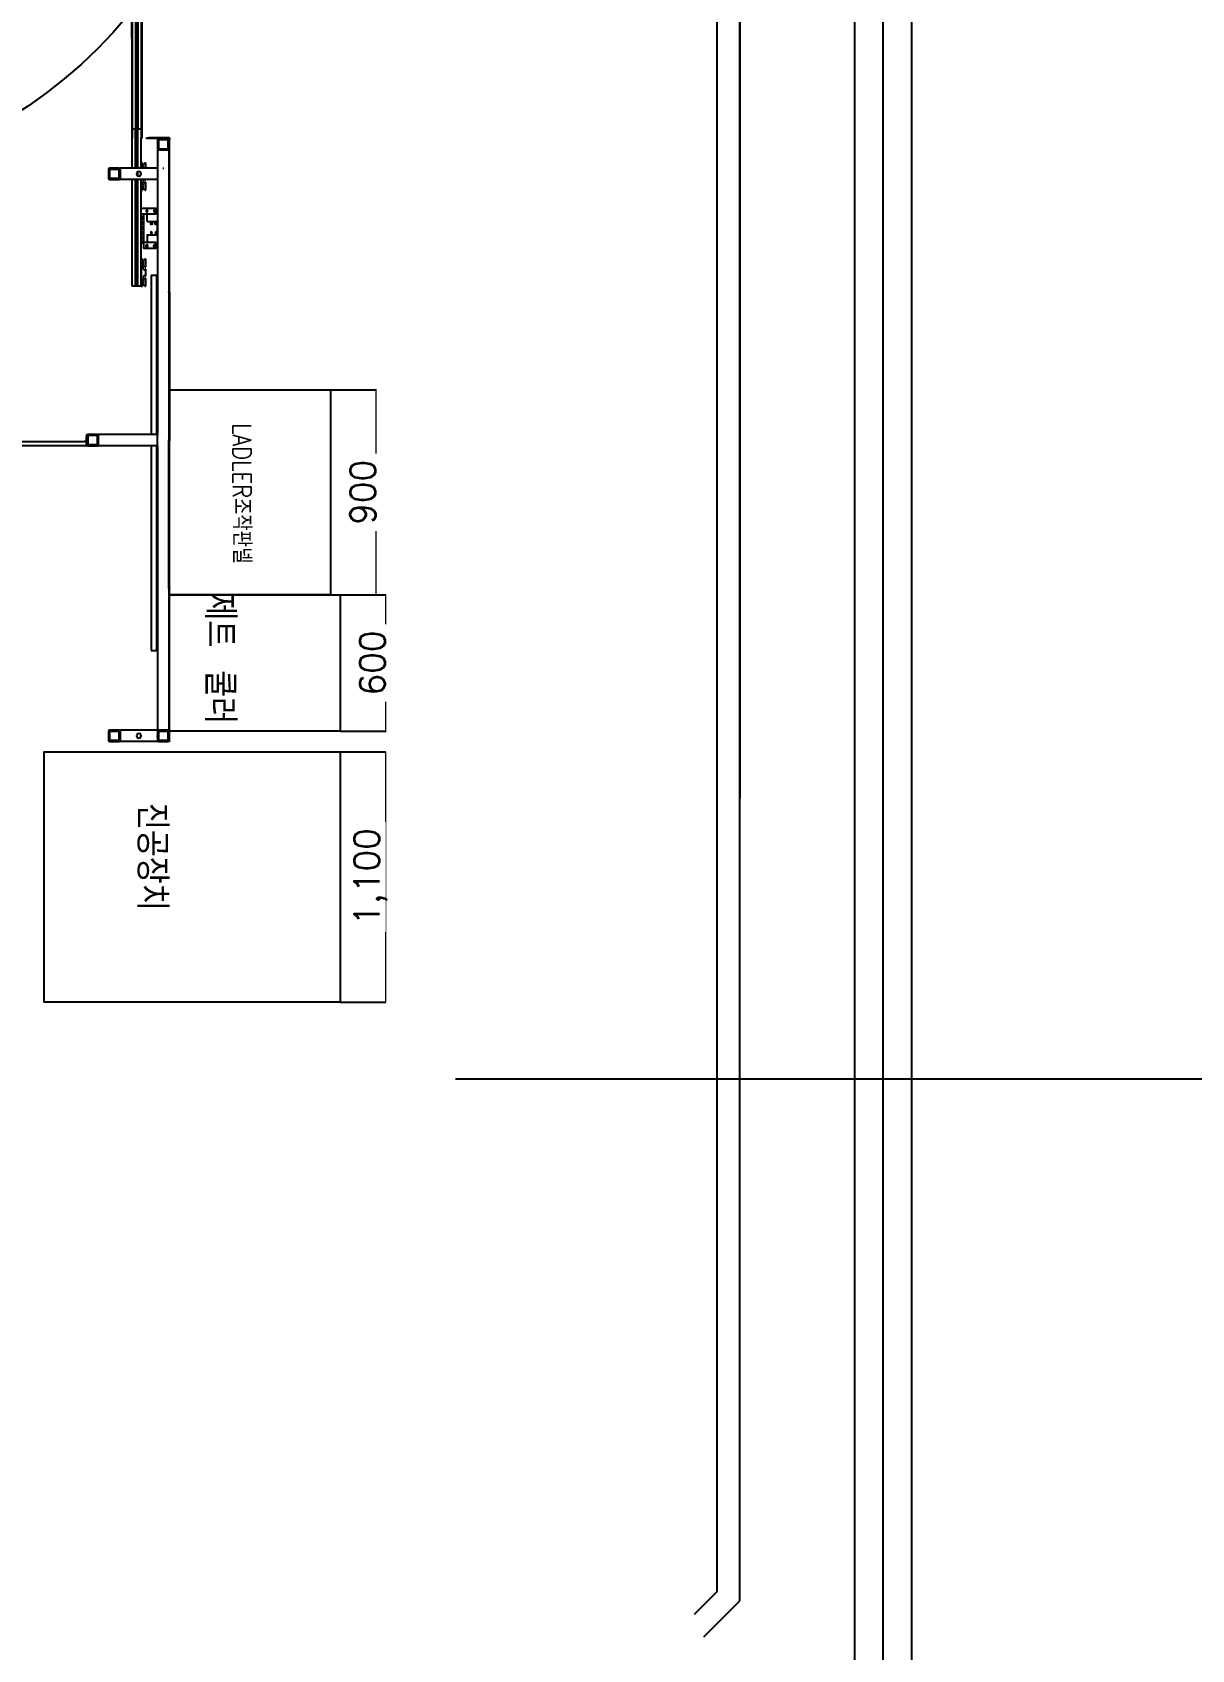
# Model space of a CAD drawing. Header units: millimetres. Extents: x 10462777 to 22643323, y 453826 to 1389191.
# Drawn here: x 11310272 to 11315366, y 575790 to 582898 of the extents above; entities that cross this region are included whole.
import ezdxf

# ---------------------------------------------------------------- set-up
doc = ezdxf.new("R2010")
doc.units = ezdxf.units.MM
doc.header["$LTSCALE"] = 200
doc.header["$MEASUREMENT"] = 0
doc.header["$PDMODE"] = 35
doc.header["$PDSIZE"] = -5
doc.layers.get('0').update_dxf_attribs({"linetype": 'CONTINUOUS'})
doc.layers.get('DEFPOINTS').update_dxf_attribs({"linetype": 'CONTINUOUS'})
for name, color, linetype in [('5', 4, 'CONTINUOUS'), ('CEN', 1, 'CONTINUOUS'), ('TEXT', 7, 'CONTINUOUS')]:
    doc.layers.add(name, color=color, linetype=linetype)
doc.layers.add('AM_5', color=3, linetype='CONTINUOUS', lineweight=15)
doc.layers.add('LAYOUT', color=8, linetype='CONTINUOUS', lineweight=25)
doc.styles.add('ABB', font='txt.shx ', dxfattribs={"width": 0.8, "bigfont": ' whgtxt.shx'})
doc.styles.add('굴림', font='txt.shx ', dxfattribs={"bigfont": ' whgtxt.shx'})
doc.dimstyles.new('200$0', dxfattribs={"dimscale": 200, "dimtxt": 7, "dimasz": 1, "dimexe": 2, "dimexo": 2, "dimgap": 1, "dimtad": 1, "dimdec": 0, "dimdsep": 46, "dimlunit": 6, "dimtxsty": '굴림', "dimblk": 'DIMDOT', "dimcen": 1, "dimclrd": 4, "dimclre": 4, "dimclrt": 4, "dimadec": 0, "dimazin": 0, "dimtfac": 1, "dimtdec": 0, "dimtmove": 2, "dimatfit": 3, "dimldrblk": 'DIMDOT', "dimfxl": 1, "dimtolj": 1, "dimtzin": 0, "dimlwd": -1, "dimarcsym": 0})

# ---------------------------------------------------------------- blocks, each defined once
blk = doc.blocks.new('r710ic')
at = {"layer": 'LAYOUT', "color": 3}
blk.add_circle((272041.4, 104232.6), 2050.1, dxfattribs=at)
blk = doc.blocks.new('DIMDOT')
at = {"color": 4}
blk.add_line((-2, 0), (2, 0), dxfattribs=at)
at = {"color": 7}
for radius in [0.5, 0.25]:
    blk.add_circle((0, 0), radius, dxfattribs=at)
blk = doc.blocks.new('*D276')
at = {"layer": 'AM_5', "color": 4, "linetype": 'ByBlock', "lineweight": -2, "transparency": 16777216}
for p, q in [((11311625.9, 579736), (11311825, 579736)), ((11311625.9, 578636), (11311825, 578636))]:
    blk.add_line(p, q, dxfattribs=at)
at = {"layer": 'AM_5', "color": 4, "linetype": 'ByBlock', "transparency": 16777216}
blk.add_line((11311823, 579735), (11311823, 578637), dxfattribs=at)
at = {"layer": 'DEFPOINTS', "color": 0, "transparency": 16777216}
for p in [(11311623.9, 579736), (11311623.9, 578636), (11311823, 578636)]:
    blk.add_point(p, dxfattribs=at)
at = {"layer": 'AM_5', "color": 4, "transparency": 16777216}
for p, rotation in [((11311823, 579736), 90), ((11311823, 578636), 270)]:
    blk.add_blockref('DIMDOT', p, dxfattribs=dict(at, rotation=rotation))
at = {"layer": 'AM_5', "color": 4, "transparency": 16777216, "insert": (11311758.1, 579186), "char_height": 111, "attachment_point": 5, "rotation": 90, "style": '굴림', "bg_fill": 3, "box_fill_scale": 1.25, "bg_fill_color": 256, "bg_fill_true_color": 13158600, "bg_fill_transparency": 0}
blk.add_mtext('\\A1;1,100', dxfattribs=at)
blk = doc.blocks.new('*D282')
at = {"layer": 'AM_5', "color": 4, "linetype": 'ByBlock', "lineweight": -2, "transparency": 16777216}
for p, q in [((11311583.8, 581326.6), (11311783.8, 581326.6)), ((11311583.8, 580426.6), (11311783.8, 580426.6))]:
    blk.add_line(p, q, dxfattribs=at)
at = {"layer": 'AM_5', "color": 4, "linetype": 'ByBlock', "transparency": 16777216}
blk.add_line((11311781.8, 581325.6), (11311781.8, 580427.6), dxfattribs=at)
at = {"layer": 'DEFPOINTS', "color": 0, "transparency": 16777216}
for p in [(11311581.8, 581326.6), (11311581.8, 580426.6), (11311781.8, 580426.6)]:
    blk.add_point(p, dxfattribs=at)
at = {"layer": 'AM_5', "color": 4, "transparency": 16777216}
for p, rotation in [((11311781.8, 581326.6), 90), ((11311781.8, 580426.6), 270)]:
    blk.add_blockref('DIMDOT', p, dxfattribs=dict(at, rotation=rotation))
at = {"layer": 'AM_5', "color": 4, "transparency": 16777216, "insert": (11311723.9, 580876.6), "char_height": 111, "attachment_point": 5, "rotation": 90, "style": '굴림', "bg_fill": 3, "box_fill_scale": 1.25, "bg_fill_color": 256, "bg_fill_true_color": 13158600, "bg_fill_transparency": 0}
blk.add_mtext('\\A1;900', dxfattribs=at)
blk = doc.blocks.new('*D283')
at = {"layer": 'AM_5', "color": 4, "linetype": 'ByBlock', "lineweight": -2, "transparency": 16777216}
for p, q in [((11311625.9, 580426.6), (11311825.8, 580426.6)), ((11311625.9, 579826.6), (11311825.8, 579826.6))]:
    blk.add_line(p, q, dxfattribs=at)
at = {"layer": 'AM_5', "color": 4, "linetype": 'ByBlock', "transparency": 16777216}
blk.add_line((11311823.8, 580425.6), (11311823.8, 579827.6), dxfattribs=at)
at = {"layer": 'DEFPOINTS', "color": 0, "transparency": 16777216}
for p in [(11311623.9, 580426.6), (11311623.9, 579826.6), (11311823.8, 579826.6)]:
    blk.add_point(p, dxfattribs=at)
at = {"layer": 'AM_5', "color": 4, "transparency": 16777216}
for p, rotation in [((11311823.8, 580426.6), 90), ((11311823.8, 579826.6), 270)]:
    blk.add_blockref('DIMDOT', p, dxfattribs=dict(at, rotation=rotation))
at = {"layer": 'AM_5', "color": 4, "transparency": 16777216, "insert": (11311765.9, 580126.6), "char_height": 111, "attachment_point": 5, "rotation": 90, "style": '굴림', "bg_fill": 3, "box_fill_scale": 1.25, "bg_fill_color": 256, "bg_fill_true_color": 13158600, "bg_fill_transparency": 0}
blk.add_mtext('\\A1;600', dxfattribs=at)
blk = doc.blocks.new('*D319')
at = {"layer": 'AM_5', "color": 4, "linetype": 'ByBlock', "lineweight": -2, "transparency": 16777216}
for p, q in [((11313381.3, 578559.4), (11313381.3, 583991.8)), ((11316131.3, 578559.4), (11316131.3, 583991.8))]:
    blk.add_line(p, q, dxfattribs=at)
at = {"layer": 'AM_5', "color": 4, "linetype": 'ByBlock', "transparency": 16777216}
blk.add_line((11315531.3, 583591.8), (11313981.3, 583591.8), dxfattribs=at)
at = {"layer": 'AM_5', "color": 4, "transparency": 16777216}
for points in [[(11313981.3, 583691.8), (11313981.3, 583491.8), (11313381.3, 583591.8)], [(11315531.3, 583691.8), (11315531.3, 583491.8), (11316131.3, 583591.8)]]:
    blk.add_solid(points, dxfattribs=at)
at = {"layer": 'DEFPOINTS', "color": 0, "transparency": 16777216}
for p in [(11313381.3, 583591.8), (11313381.3, 578159.4), (11316131.3, 578159.4)]:
    blk.add_point(p, dxfattribs=at)
at = {"layer": 'AM_5', "color": 4, "transparency": 16777216, "insert": (11314756.3, 584641.8), "char_height": 600, "attachment_point": 5, "style": '굴림', "bg_fill": 3, "box_fill_scale": 1.25, "bg_fill_color": 256, "bg_fill_true_color": 13158600, "bg_fill_transparency": 0}
blk.add_mtext('\\A1;2,750', dxfattribs=at)

msp = doc.modelspace()

# ---------------------------------------------------------------- linework, layer by layer
at = {"ltscale": 10}
for p, q in [((11313886.32522, 572298.38492), (11313886.32522, 597798.38492)), ((11314011.32522, 572298.38492), (11314011.32522, 597798.38492)), ((11314136.32522, 572298.38492), (11314136.32522, 597798.38492)), ((11313381.32522, 576004.46356), (11313383.64755, 589578.99609)), ((11313281.32522, 576045.88492), (11313281.32522, 589488.57412)), ((11313181.32522, 575945.88492), (11313281.32522, 576045.88492)), ((11313222.74658, 575845.88492), (11313381.32522, 576004.46356))]:
    msp.add_line(p, q, dxfattribs=at)
at = {"ltscale": 10, "elevation": 0}
for points in [[(11311581.83738, 580426.59581), (11310873.89737, 580426.59581), (11310873.89737, 581326.59581), (11311581.83738, 581326.59581)], [(11311623.89737, 580426.59581), (11311623.89737, 579826.59581), (11310873.89737, 579826.59581), (11310873.89737, 580426.59581)], [(11311623.89737, 578635.96403), (11310323.89737, 578635.96403), (11310323.89737, 579735.96403), (11311623.89737, 579735.96403)]]:
    msp.add_lwpolyline(points, close=True, dxfattribs=at)
at = {"layer": '5', "color": 252, "linetype": 'Continuous'}
for p, q in [((11310707.89101, 584031.32369, 0), (11310707.89101, 582883.30738, 0)), ((11310708.89503, 584031.32369, 0), (11310708.89503, 582883.30738, 0)), ((11310750.39562, 584029.12366, 0), (11310750.39562, 582435.10102, 0)), ((11310752.39564, 584029.12366, 0), (11310752.39564, 582435.10102, 0)), ((11310710.39505, 583992.12313, 0), (11310710.39505, 582883.31488, 0)), ((11310725.29526, 583992.12313, 0), (11310725.29526, 582472.10154, 0)), ((11310726.29527, 583992.12313, 0), (11310726.29527, 582472.10154, 0)), ((11310734.49539, 583992.12313, 0), (11310734.49539, 582472.10154, 0)), ((11310735.4954, 583992.12313, 0), (11310735.4954, 582472.10154, 0)), ((11310707.89101, 582883.30738, 0), (11310707.89101, 582872.95912, 0)), ((11310708.89503, 582883.30738, 0), (11310707.89101, 582883.30738, 0)), ((11310708.39102, 582883.30759, 0), (11310708.39102, 582874.30726, 0)), ((11310708.39102, 582883.30738, 0), (11310708.39102, 582872.95912, 0)), ((11310708.89103, 582874.30726, 0), (11310708.39102, 582874.30726, 0)), ((11310708.89103, 582883.30759, 0), (11310708.89103, 582874.30726, 0)), ((11310708.89103, 582872.95912, 0), (11310708.89103, 582883.30718, 0)), ((11310709.39103, 582892.30751, 0), (11310708.89503, 582892.30751, 0)), ((11310709.39103, 582883.30738, 0), (11310709.39103, 582893.65565, 0)), ((11310709.39103, 582883.30718, 0), (11310709.39103, 582892.30751, 0)), ((11310709.39103, 582883.30738, 0), (11310709.39103, 582434.30101, 0)), ((11310709.39103, 582883.30738, 0), (11310710.39505, 582883.30738, 0)), ((11310709.89104, 582883.30738, 0), (11310709.89104, 582893.65565, 0)), ((11310710.39505, 582883.30738, 0), (11310710.39505, 582434.30101, 0)), ((11310710.39505, 582472.10154, 0), (11310714.89511, 582472.10154, 0)), ((11310725.29526, 582472.10154, 0), (11310714.89511, 582472.10154, 0)), ((11310725.29526, 582301.41459, 0), (11310725.29526, 582472.10498, 0)), ((11310726.29527, 582472.10154, 0), (11310725.29526, 582472.10154, 0)), ((11310726.29527, 582301.41459, 0), (11310726.29527, 582472.10498, 0)), ((11310734.49537, 582472.10154, 0), (11310726.29529, 582472.10154, 0)), ((11310734.49539, 582301.41459, 0), (11310734.49539, 582472.10498, 0)), ((11310735.4954, 582472.10154, 0), (11310734.49539, 582472.10154, 0)), ((11310735.4954, 582301.41459, 0), (11310735.4954, 582472.10498, 0)), ((11310745.89555, 582472.10154, 0), (11310735.4954, 582472.10154, 0)), ((11310750.39562, 582472.10154, 0), (11310745.89555, 582472.10154, 0)), ((11310709.39103, 582434.30101, 0), (11310709.39103, 582433.56332, 0)), ((11310710.39505, 582434.30101, 0), (11310709.39103, 582434.30101, 0)), ((11310709.89104, 582434.30101, 0), (11310709.89104, 582433.56332, 0)), ((11310709.89504, 582433.56332, 0), (11310709.89504, 582434.30116, 0)), ((11310710.39505, 582433.56332, 0), (11310710.39505, 582434.30116, 0)), ((11310710.39505, 582301.41459, 0), (11310710.39505, 582433.56756, 0)), ((11310750.39562, 582432.10098, 0), (11310750.39562, 582435.10102, 0)), ((11310750.39562, 582301.41459, 0), (11310750.39562, 582432.11723, 0)), ((11310752.39564, 582432.10098, 0), (11310750.39562, 582432.10098, 0)), ((11310752.39564, 582432.10098, 0), (11310752.39564, 582435.10102, 0)), ((11310773.89595, 582431.40974, 0), (11310773.89595, 582434.40978, 0)), ((11310773.89595, 582434.40978, 0), (11310783.89609, 582434.40978, 0)), ((11310783.89609, 582431.40974, 0), (11310773.89595, 582431.40974, 0)), ((11310863.89723, 582434.40978, 0), (11310783.89609, 582434.40978, 0)), ((11310863.89723, 582431.40974, 0), (11310783.89609, 582431.40974, 0)), ((11310821.89663, 582426.40967, 0), (11310821.89663, 582386.4091, 0)), ((11310821.89663, 582381.40903, 0), (11310821.89663, 582301.40164, 0)), ((11310821.89663, 582381.40903, 0), (11310826.8967, 582381.40903, 0)), ((11310825.89669, 582426.40967, 0), (11310825.89669, 582386.4091, 0)), ((11310825.89669, 582387.40911, 0), (11310825.89669, 582425.40965, 0)), ((11310866.89727, 582431.40974, 0), (11310826.8967, 582431.40974, 0)), ((11310866.89727, 582427.40968, 0), (11310826.8967, 582427.40968, 0)), ((11310826.8967, 582385.40908, 0), (11310866.89727, 582385.40908, 0)), ((11310826.8967, 582381.40903, 0), (11310866.89727, 582381.40903, 0)), ((11310866.89727, 582381.40903, 0), (11310826.8967, 582381.40903, 0)), ((11310827.89672, 582427.40968, 0), (11310865.89726, 582427.40968, 0)), ((11310865.89726, 582385.40908, 0), (11310827.89672, 582385.40908, 0)), ((11310873.89737, 582434.40978, 0), (11310863.89723, 582434.40978, 0)), ((11310873.89737, 582431.40974, 0), (11310863.89723, 582431.40974, 0)), ((11310871.89734, 582381.40903, 0), (11310866.89727, 582381.40903, 0)), ((11310867.89728, 582386.4091, 0), (11310867.89728, 582426.40967, 0)), ((11310867.89728, 582425.40965, 0), (11310867.89728, 582387.40911, 0)), ((11310871.89734, 582429.40971, 0), (11310873.89737, 582429.40971, 0)), ((11310871.89734, 582427.40968, 0), (11310871.89734, 582429.40971, 0)), ((11310871.89734, 582427.40968, 0), (11310871.89734, 581757.40016, 0)), ((11310871.89734, 582386.4091, 0), (11310871.89734, 582426.40967, 0)), ((11310873.89737, 582434.40978, 0), (11310873.89737, 582431.40974, 0)), ((11310873.89737, 582429.40971, 0), (11310873.89737, 582427.40968, 0)), ((11310873.89737, 581757.40016, 0), (11310873.89737, 582427.40968, 0)), ((11310651.89422, 582301.40789, 0), (11310611.89365, 582301.40789, 0)), ((11310821.89663, 582301.40789, 0), (11310656.89429, 582301.40789, 0)), ((11310656.89429, 582301.40789, 0), (11310656.89429, 582296.40782, 0)), ((11310750.39562, 582324.09944, 0), (11310750.39562, 582309.09923, 0)), ((11310750.39562, 582324.09944, 0), (11310755.39569, 582324.09944, 0)), ((11310754.39567, 582309.09923, 0), (11310750.39562, 582309.09923, 0)), ((11310753.60385, 582318.88095, 0), (11310752.70812, 582320.89633, 0)), ((11310753.16504, 582321.59941, 0), (11310755.39569, 582321.59941, 0)), ((11310754.39567, 582314.0993, 0), (11310754.39567, 582309.09923, 0)), ((11310759.55851, 582309.97019, 0), (11310755.25615, 582314.44581, 0)), ((11310755.39569, 582321.59941, 0), (11310755.39569, 582324.09944, 0)), ((11310764.4462, 582317.09934, 0), (11310756.34532, 582317.09934, 0)), ((11310760.39576, 582301.40794, 0), (11310760.39576, 582307.89111, 0)), ((11310765.39583, 582324.09944, 0), (11310765.39583, 582321.59941, 0)), ((11310765.39583, 582324.09944, 0), (11310770.3959, 582324.09944, 0)), ((11310765.39583, 582321.59941, 0), (11310767.62648, 582321.59941, 0)), ((11310768.08339, 582320.89633, 0), (11310767.18767, 582318.88095, 0)), ((11310770.3959, 582301.40818, 0), (11310770.3959, 582324.09944, 0)), ((11310821.89663, 582301.40789, 0), (11310821.89663, 582296.40782, 0)), ((11310606.89358, 582296.40782, 0), (11310606.89358, 582256.40725, 0)), ((11310610.89363, 582296.40782, 0), (11310610.89363, 582256.40725, 0)), ((11310610.89363, 582257.40727, 0), (11310610.89363, 582295.40781, 0)), ((11310651.89422, 582297.40783, 0), (11310611.89365, 582297.40783, 0)), ((11310611.89365, 582255.40724, 0), (11310651.89422, 582255.40724, 0)), ((11310611.89365, 582251.40718, 0), (11310651.89422, 582251.40718, 0)), ((11310612.89366, 582297.40783, 0), (11310650.8942, 582297.40783, 0)), ((11310650.8942, 582255.40724, 0), (11310612.89366, 582255.40724, 0)), ((11310652.89423, 582256.40725, 0), (11310652.89423, 582296.40782, 0)), ((11310652.89423, 582295.40781, 0), (11310652.89423, 582257.40727, 0)), ((11310656.89429, 582296.40782, 0), (11310656.89429, 582256.40725, 0)), ((11310656.89429, 582256.40725, 0), (11310656.89429, 582296.40782, 0)), ((11310656.89429, 582256.40725, 0), (11310656.89429, 582251.40718, 0)), ((11310821.89663, 582251.40718, 0), (11310656.89429, 582251.40718, 0)), ((11310710.39505, 581782.09174, 0), (11310710.39505, 582251.41263, 0)), ((11310725.29526, 581782.09174, 0), (11310725.29526, 582251.41263, 0)), ((11310726.29527, 581782.09174, 0), (11310726.29527, 582251.41263, 0)), ((11310734.49539, 582267.71161, 0), (11310734.49539, 582285.15014, 0)), ((11310734.49539, 581782.09174, 0), (11310734.49539, 582251.41263, 0)), ((11310735.4954, 582267.22817, 0), (11310735.4954, 582285.63358, 0)), ((11310735.4954, 581782.09174, 0), (11310735.4954, 582251.41263, 0)), ((11310750.39562, 581782.09174, 0), (11310750.39562, 582251.41263, 0)), ((11310750.39562, 582251.40763, 0), (11310750.39562, 582229.09809, 0)), ((11310754.39567, 582234.09816, 0), (11310754.39567, 582229.09809, 0)), ((11310759.55851, 582229.96905, 0), (11310755.25615, 582234.44468, 0)), ((11310760.39576, 582247.42197, 0), (11310760.39576, 582240.77464, 0)), ((11310764.14755, 582251.40717, 0), (11310761.82349, 582249.97698, 0)), ((11310761.82349, 582238.21963, 0), (11310766.13379, 582235.56714, 0)), ((11310766.89585, 582249.09838, 0), (11310766.89585, 582251.40714, 0)), ((11310770.3959, 582249.09838, 0), (11310766.89585, 582249.09838, 0)), ((11310766.89585, 582235.99297, 0), (11310766.89585, 582239.09823, 0)), ((11310766.89585, 582239.09823, 0), (11310770.3959, 582239.09823, 0)), ((11310770.3959, 582249.09838, 0), (11310770.3959, 582251.40747, 0)), ((11310770.3959, 582204.09774, 0), (11310770.3959, 582239.09823, 0)), ((11310821.89663, 582296.40782, 0), (11310821.89663, 582256.40725, 0)), ((11310821.89663, 582256.40725, 0), (11310821.89663, 582251.40718, 0)), ((11310821.89663, 582251.39703, 0), (11310821.89663, 581131.3733, 0)), ((11310754.39567, 582229.09809, 0), (11310750.39562, 582229.09809, 0)), ((11310750.39562, 582219.09795, 0), (11310750.39562, 582204.09774, 0)), ((11310750.39562, 582219.09795, 0), (11310754.39567, 582219.09795, 0)), ((11310750.39562, 582204.09774, 0), (11310755.39569, 582204.09774, 0)), ((11310752.70812, 582207.30085, 0), (11310753.60385, 582209.31623, 0)), ((11310755.39569, 582206.59777, 0), (11310753.16504, 582206.59777, 0)), ((11310754.39567, 582219.09795, 0), (11310754.39567, 582214.09788, 0)), ((11310755.25615, 582213.75137, 0), (11310759.55851, 582218.22699, 0)), ((11310755.39569, 582204.09774, 0), (11310755.39569, 582206.59777, 0)), ((11310756.34532, 582211.09784, 0), (11310764.4462, 582211.09784, 0)), ((11310760.39576, 582220.30607, 0), (11310760.39576, 582227.88998, 0)), ((11310765.39583, 582206.59777, 0), (11310765.39583, 582204.09774, 0)), ((11310767.62648, 582206.59777, 0), (11310765.39583, 582206.59777, 0)), ((11310765.39583, 582204.09774, 0), (11310770.3959, 582204.09774, 0)), ((11310767.18767, 582209.31623, 0), (11310768.08339, 582207.30085, 0)), ((11310750.39562, 581902.09345, 0), (11310750.39562, 581887.09323, 0)), ((11310750.39562, 581902.09345, 0), (11310755.39569, 581902.09345, 0)), ((11310754.39567, 581887.09323, 0), (11310750.39562, 581887.09323, 0)), ((11310750.39562, 581877.09309, 0), (11310750.39562, 581807.0921, 0)), ((11310750.39562, 581877.09309, 0), (11310754.39567, 581877.09309, 0)), ((11310753.60385, 581896.87496, 0), (11310752.70812, 581898.89033, 0)), ((11310753.16504, 581899.59341, 0), (11310755.39569, 581899.59341, 0)), ((11310754.39567, 581892.09331, 0), (11310754.39567, 581887.09323, 0)), ((11310754.39567, 581877.09309, 0), (11310754.39567, 581872.09302, 0)), ((11310759.55851, 581887.96419, 0), (11310755.25615, 581892.43982, 0)), ((11310755.25615, 581871.74651, 0), (11310759.55851, 581876.22213, 0)), ((11310755.39569, 581899.59341, 0), (11310755.39569, 581902.09345, 0)), ((11310764.4462, 581895.09335, 0), (11310756.34532, 581895.09335, 0)), ((11310760.39576, 581878.30121, 0), (11310760.39576, 581885.88512, 0)), ((11310765.39583, 581902.09345, 0), (11310765.39583, 581899.59341, 0)), ((11310765.39583, 581902.09345, 0), (11310770.3959, 581902.09345, 0)), ((11310765.39583, 581899.59341, 0), (11310767.62648, 581899.59341, 0)), ((11310768.08339, 581898.89033, 0), (11310767.18767, 581896.87496, 0)), ((11310770.3959, 581867.09295, 0), (11310770.3959, 581902.09345, 0)), ((11310754.39567, 581807.0921, 0), (11310750.39562, 581807.0921, 0)), ((11310754.39567, 581812.09217, 0), (11310754.39567, 581807.0921, 0)), ((11310759.55851, 581807.96306, 0), (11310755.25615, 581812.43868, 0)), ((11310760.39576, 581858.76922, 0), (11310760.39576, 581865.41654, 0)), ((11310760.39576, 581825.41597, 0), (11310760.39576, 581818.76865, 0)), ((11310760.39576, 581798.30007, 0), (11310760.39576, 581805.88398, 0)), ((11310761.82349, 581867.97155, 0), (11310766.13379, 581870.62405, 0)), ((11310766.13379, 581853.56171, 0), (11310761.82349, 581856.21421, 0)), ((11310766.13379, 581830.62348, 0), (11310761.82349, 581827.97098, 0)), ((11310761.82349, 581816.21364, 0), (11310766.13379, 581813.56114, 0)), ((11310766.89585, 581870.19821, 0), (11310766.89585, 581867.09295, 0)), ((11310766.89585, 581867.09295, 0), (11310770.3959, 581867.09295, 0)), ((11310766.89585, 581857.09281, 0), (11310766.89585, 581853.98755, 0)), ((11310770.3959, 581857.09281, 0), (11310766.89585, 581857.09281, 0)), ((11310766.89585, 581827.09238, 0), (11310766.89585, 581830.19764, 0)), ((11310770.3959, 581827.09238, 0), (11310766.89585, 581827.09238, 0)), ((11310766.89585, 581813.98698, 0), (11310766.89585, 581817.09224, 0)), ((11310766.89585, 581817.09224, 0), (11310770.3959, 581817.09224, 0)), ((11310770.3959, 581827.09238, 0), (11310770.3959, 581857.09281, 0)), ((11310770.3959, 581782.09174, 0), (11310770.3959, 581817.09224, 0)), ((11310794.39624, 581831.40122, 0), (11310794.39624, 581131.37877, 0)), ((11310794.39624, 581831.40122, 0), (11310806.89642, 581831.40122, 0)), ((11310806.89642, 581831.40122, 0), (11310819.3966, 581831.40122, 0)), ((11310819.3966, 581131.37877, 0), (11310819.3966, 581831.40122, 0)), ((11310725.29526, 581782.09174, 0), (11310710.39505, 581782.09174, 0)), ((11310726.29527, 581782.09174, 0), (11310725.29526, 581782.09174, 0)), ((11310734.49537, 581782.09174, 0), (11310726.29529, 581782.09174, 0)), ((11310735.4954, 581782.09174, 0), (11310734.49539, 581782.09174, 0)), ((11310750.39562, 581782.09174, 0), (11310735.4954, 581782.09174, 0)), ((11310750.39562, 581797.09196, 0), (11310750.39562, 581782.09174, 0)), ((11310750.39562, 581797.09196, 0), (11310754.39567, 581797.09196, 0)), ((11310750.39562, 581782.09174, 0), (11310755.39569, 581782.09174, 0)), ((11310752.70812, 581785.29486, 0), (11310753.60385, 581787.31023, 0)), ((11310755.39569, 581784.59178, 0), (11310753.16504, 581784.59178, 0)), ((11310754.39567, 581797.09196, 0), (11310754.39567, 581792.09188, 0)), ((11310755.25615, 581791.74537, 0), (11310759.55851, 581796.221, 0)), ((11310755.39569, 581782.09174, 0), (11310755.39569, 581784.59178, 0)), ((11310756.34532, 581789.09184, 0), (11310764.4462, 581789.09184, 0)), ((11310765.39583, 581784.59178, 0), (11310765.39583, 581782.09174, 0)), ((11310767.62648, 581784.59178, 0), (11310765.39583, 581784.59178, 0)), ((11310765.39583, 581782.09174, 0), (11310770.3959, 581782.09174, 0)), ((11310767.18767, 581787.31023, 0), (11310768.08339, 581785.29486, 0)), ((11310871.89734, 581755.40014, 0), (11310871.89734, 581757.40016, 0)), ((11310871.89734, 581755.40014, 0), (11310873.89737, 581755.40014, 0)), ((11310873.89737, 581755.40014, 0), (11310871.89734, 581755.40014, 0)), ((11310871.89734, 581755.40014, 0), (11310871.89734, 581753.40011, 0)), ((11310871.89734, 581753.40011, 0), (11310871.89734, 581107.39093, 0)), ((11310873.89737, 581757.40016, 0), (11310873.89737, 581755.40014, 0)), ((11310873.89737, 581755.40014, 0), (11310873.89737, 581753.40011, 0)), ((11310873.89737, 581753.40011, 0), (11310873.89737, 581107.39093, 0)), ((11310008.88708, 581100.39083, 0), (11310499.89006, 581100.39083, 0)), ((11310509.8922, 581130.39126, 0), (11310511.89223, 581130.39126, 0)), ((11310509.8922, 581130.39126, 0), (11310509.8922, 581120.39112, 0)), ((11310509.8922, 581085.39062, 0), (11310509.8922, 581120.39112, 0)), ((11310511.89223, 581130.39126, 0), (11310511.89223, 581126.39128, 0)), ((11310511.89223, 581126.3912, 0), (11310511.89223, 581086.39063, 0)), ((11310515.89228, 581126.3912, 0), (11310515.89228, 581086.39063, 0)), ((11310515.89228, 581087.39065, 0), (11310515.89228, 581125.39119, 0)), ((11310556.89287, 581131.39127, 0), (11310516.8923, 581131.39127, 0)), ((11310556.89287, 581127.39122, 0), (11310516.8923, 581127.39122, 0)), ((11310517.89231, 581127.39122, 0), (11310555.89285, 581127.39122, 0)), ((11310557.89288, 581086.39063, 0), (11310557.89288, 581126.3912, 0)), ((11310557.89288, 581125.39119, 0), (11310557.89288, 581087.39065, 0)), ((11310821.89663, 581131.39127, 0), (11310561.89294, 581131.39127, 0)), ((11310561.89294, 581126.3912, 0), (11310561.89294, 581131.39127, 0)), ((11310561.89294, 581086.39063, 0), (11310561.89294, 581126.3912, 0)), ((11310561.89294, 581086.39063, 0), (11310561.89294, 581126.3912, 0)), ((11310821.89663, 581126.3912, 0), (11310821.89663, 581131.39127, 0)), ((11310821.89663, 581086.39063, 0), (11310821.89663, 581126.3912, 0)), ((11310871.89734, 581105.3909, 0), (11310871.89734, 581107.39093, 0)), ((11310873.89737, 581105.3909, 0), (11310871.89734, 581105.3909, 0)), ((11310871.89734, 581105.3909, 0), (11310873.89737, 581105.3909, 0)), ((11310871.89734, 581103.39087, 0), (11310871.89734, 581105.3909, 0)), ((11310871.89734, 580457.3817, 0), (11310871.89734, 581103.39087, 0)), ((11310873.89737, 581107.39093, 0), (11310873.89737, 581105.3909, 0)), ((11310873.89737, 581105.3909, 0), (11310873.89737, 581103.39087, 0)), ((11310873.89737, 580457.3817, 0), (11310873.89737, 581103.39087, 0)), ((11310506.89216, 581080.39055, 0), (11310011.88513, 581080.39055, 0)), ((11310509.8902, 581090.39069, 0), (11310509.8902, 581085.39062, 0)), ((11310509.8902, 581085.39062, 0), (11310509.8902, 581083.25957, 0)), ((11310509.8922, 581083.97718, 0), (11310509.8922, 581085.39062, 0)), ((11310516.8923, 581085.39062, 0), (11310556.89287, 581085.39062, 0)), ((11310516.8923, 581081.39056, 0), (11310556.89287, 581081.39056, 0)), ((11310555.89285, 581085.39062, 0), (11310517.89231, 581085.39062, 0)), ((11310561.89294, 581081.39056, 0), (11310561.89294, 581086.39063, 0)), ((11310821.89663, 581081.39056, 0), (11310561.89294, 581081.39056, 0)), ((11310794.39624, 581081.38822, 0), (11310794.39624, 580181.37778, 0)), ((11310819.3966, 580181.37778, 0), (11310819.3966, 581081.38822, 0)), ((11310821.89663, 581081.39056, 0), (11310821.89663, 581086.39063, 0)), ((11310821.89663, 581081.40853, 0), (11310821.89663, 579831.37281, 0)), ((11310871.89734, 580455.38167, 0), (11310871.89734, 580457.3817, 0)), ((11310871.89734, 580455.38167, 0), (11310873.89737, 580455.38167, 0)), ((11310873.89737, 580455.38167, 0), (11310871.89734, 580455.38167, 0)), ((11310871.89734, 580453.38164, 0), (11310871.89734, 580455.38167, 0)), ((11310871.89734, 580453.38164, 0), (11310871.89734, 579783.37212, 0)), ((11310873.89737, 580455.38167, 0), (11310873.89737, 580457.3817, 0)), ((11310873.89737, 580455.38167, 0), (11310873.89737, 580453.38164, 0)), ((11310873.89737, 579783.37212, 0), (11310873.89737, 580453.38164, 0)), ((11310794.39624, 580181.37778, 0), (11310819.3966, 580181.37778, 0)), ((11310606.89358, 579826.37274, 0), (11310606.89358, 579786.37217, 0)), ((11310610.89363, 579826.37274, 0), (11310610.89363, 579786.37217, 0)), ((11310610.89363, 579787.37218, 0), (11310610.89363, 579825.37272, 0)), ((11310651.89422, 579831.37281, 0), (11310611.89365, 579831.37281, 0)), ((11310651.89422, 579827.37275, 0), (11310611.89365, 579827.37275, 0)), ((11310612.89366, 579827.37275, 0), (11310650.8942, 579827.37275, 0)), ((11310652.89423, 579786.37217, 0), (11310652.89423, 579826.37274, 0)), ((11310652.89423, 579825.37272, 0), (11310652.89423, 579787.37218, 0)), ((11310821.89663, 579831.37281, 0), (11310656.89429, 579831.37281, 0)), ((11310656.89429, 579831.37281, 0), (11310656.89429, 579826.37274, 0)), ((11310656.89429, 579826.37274, 0), (11310656.89429, 579786.37217, 0)), ((11310656.89429, 579786.37217, 0), (11310656.89429, 579826.37274, 0)), ((11310821.89663, 579831.37281, 0), (11310821.89663, 579826.37274, 0)), ((11310821.89663, 579831.37281, 0), (11310826.8967, 579831.37281, 0)), ((11310821.89663, 579826.37274, 0), (11310821.89663, 579786.37217, 0)), ((11310821.89663, 579826.37274, 0), (11310821.89663, 579786.37217, 0)), ((11310825.89669, 579826.37274, 0), (11310825.89669, 579786.37217, 0)), ((11310825.89669, 579787.37218, 0), (11310825.89669, 579825.37272, 0)), ((11310866.89727, 579831.37281, 0), (11310826.8967, 579831.37281, 0)), ((11310866.89727, 579831.37281, 0), (11310826.8967, 579831.37281, 0)), ((11310866.89727, 579827.37275, 0), (11310826.8967, 579827.37275, 0)), ((11310827.89672, 579827.37275, 0), (11310865.89726, 579827.37275, 0)), ((11310871.89734, 579831.37281, 0), (11310866.89727, 579831.37281, 0)), ((11310867.89728, 579786.37217, 0), (11310867.89728, 579826.37274, 0)), ((11310867.89728, 579825.37272, 0), (11310867.89728, 579787.37218, 0)), ((11310871.89734, 579786.37217, 0), (11310871.89734, 579826.37274, 0)), ((11310611.89365, 579785.37215, 0), (11310651.89422, 579785.37215, 0)), ((11310611.89365, 579781.3721, 0), (11310651.89422, 579781.3721, 0)), ((11310650.8942, 579785.37215, 0), (11310612.89366, 579785.37215, 0)), ((11310656.89429, 579786.37217, 0), (11310656.89429, 579781.3721, 0)), ((11310821.89663, 579781.3721, 0), (11310656.89429, 579781.3721, 0)), ((11310821.89663, 579786.37217, 0), (11310821.89663, 579781.3721, 0)), ((11310826.8967, 579785.37215, 0), (11310866.89727, 579785.37215, 0)), ((11310826.8967, 579781.3721, 0), (11310866.89727, 579781.3721, 0)), ((11310865.89726, 579785.37215, 0), (11310827.89672, 579785.37215, 0)), ((11310871.89734, 579781.3721, 0), (11310871.89734, 579783.37212, 0)), ((11310873.89737, 579781.3721, 0), (11310871.89734, 579781.3721, 0)), ((11310873.89737, 579783.37212, 0), (11310873.89737, 579781.3721, 0))]:
    msp.add_line(p, q, dxfattribs=at)
at = {"layer": '5', "color": 172, "linetype": 'Continuous'}
for p, q in [((11310844.39695, 582301.40789, 0), (11310849.39702, 582301.40789, 0)), ((11310844.39695, 582301.40789, 0), (11310849.39702, 582301.40789, 0)), ((11310844.39695, 582301.40789, 0), (11310849.39702, 582301.40789, 0)), ((11310844.39695, 582301.40789, 0), (11310849.39702, 582301.40789, 0)), ((11310844.39695, 582301.40789, 0), (11310849.39702, 582301.40789, 0)), ((11310844.39695, 582301.40789, 0), (11310849.39702, 582301.40789, 0)), ((11310821.89663, 581103.89088, 0), (11310821.89663, 581108.89095, 0)), ((11310821.89663, 580453.88165, 0), (11310821.89663, 580458.88172, 0)), ((11310821.89663, 579800.97237, 0), (11310821.89663, 579807.77247, 0)), ((11310821.89663, 579800.97237, 0), (11310821.89663, 579807.77247, 0))]:
    msp.add_line(p, q, dxfattribs=at)
at = {"layer": '5', "color": 163, "linetype": 'Continuous'}
for p, q in [((11310753.49566, 582098.59624, 0), (11310750.39562, 582098.59624, 0)), ((11310816.49655, 582099.09625, 0), (11310750.39615, 582099.09625, 0)), ((11310813.49651, 582124.0966, 0), (11310750.39655, 582124.0966, 0)), ((11310756.83983, 582098.59624, 0), (11310753.49566, 582098.59624, 0)), ((11310756.83983, 582094.09617, 0), (11310756.83983, 582098.59624, 0)), ((11310758.44013, 582094.09617, 0), (11310756.83983, 582094.09617, 0)), ((11310756.83983, 582090.09612, 0), (11310756.83983, 582072.69587, 0)), ((11310758.44013, 582090.09612, 0), (11310756.83983, 582090.09612, 0)), ((11310756.83986, 582098.59624, 0), (11310758.44013, 582098.59624, 0)), ((11310758.44013, 582098.59624, 0), (11310758.44013, 582094.09617, 0)), ((11310759.49574, 582098.59624, 0), (11310758.44013, 582098.59624, 0)), ((11310758.44013, 582072.69587, 0), (11310758.44013, 582090.09612, 0)), ((11310759.49574, 582098.59624, 0), (11310759.49574, 581978.59453, 0)), ((11310771.99592, 582116.09649, 0), (11310771.99592, 582112.09643, 0)), ((11310776.49599, 582097.59622, 0), (11310776.49599, 582098.69432, 0)), ((11310776.49599, 582068.59581, 0), (11310776.49599, 582097.59622, 0)), ((11310777.99601, 582112.09643, 0), (11310777.99601, 582116.09649, 0)), ((11310805.99641, 582116.09649, 0), (11310805.99641, 582112.09643, 0)), ((11310811.99649, 582112.09643, 0), (11310811.99649, 582116.09649, 0)), ((11310816.49655, 582105.09633, 0), (11310816.49655, 582121.09656, 0)), ((11310816.49655, 582099.09625, 0), (11310816.49655, 582105.09633, 0)), ((11310756.83983, 582072.69587, 0), (11310758.44013, 582072.69587, 0)), ((11310756.83983, 582068.69581, 0), (11310756.83983, 582051.29557, 0)), ((11310758.44013, 582068.69581, 0), (11310756.83983, 582068.69581, 0)), ((11310756.83983, 582051.29557, 0), (11310758.44013, 582051.29557, 0)), ((11310756.83983, 582047.29551, 0), (11310756.83983, 582029.89526, 0)), ((11310758.44013, 582047.29551, 0), (11310756.83983, 582047.29551, 0)), ((11310756.83983, 582029.89526, 0), (11310758.44013, 582029.89526, 0)), ((11310756.83983, 582025.89521, 0), (11310756.83983, 582008.49496, 0)), ((11310758.44013, 582025.89521, 0), (11310756.83983, 582025.89521, 0)), ((11310758.44013, 582051.29557, 0), (11310758.44013, 582068.69581, 0)), ((11310758.44013, 582029.89526, 0), (11310758.44013, 582047.29551, 0)), ((11310758.44013, 582008.49496, 0), (11310758.44013, 582025.89521, 0)), ((11310776.49599, 582067.09579, 0), (11310776.49599, 582068.59581, 0)), ((11310776.49599, 582067.09579, 0), (11310814.30037, 582067.09579, 0)), ((11310791.7962, 582056.09563, 0), (11310791.7962, 582060.09569, 0)), ((11310791.7962, 582018.09509, 0), (11310791.7962, 582014.09504, 0)), ((11310797.79629, 582060.09569, 0), (11310797.79629, 582056.09563, 0)), ((11310797.79629, 582014.09504, 0), (11310797.79629, 582018.09509, 0)), ((11310811.79649, 582056.09563, 0), (11310811.79649, 582060.09569, 0)), ((11310811.79649, 582018.09509, 0), (11310811.79649, 582014.09504, 0)), ((11310819.09467, 582061.79187, 0), (11310816.89848, 582065.59577, 0)), ((11310817.79657, 582060.09569, 0), (11310817.79657, 582056.09563, 0)), ((11310817.79657, 582014.09504, 0), (11310817.79657, 582018.09509, 0)), ((11310819.4966, 582060.29185, 0), (11310819.4966, 582013.89888, 0)), ((11310753.49566, 581972.09444, 0), (11310750.39538, 581972.09444, 0)), ((11310753.49566, 581974.75036, 0), (11310750.39568, 581974.75036, 0)), ((11310750.39568, 581973.15005, 0), (11310753.49566, 581973.15005, 0)), ((11310753.49566, 581978.09453, 0), (11310753.49566, 581978.59453, 0)), ((11310753.49566, 581978.59453, 0), (11310756.83983, 581978.59453, 0)), ((11310753.49566, 581978.09453, 0), (11310753.49566, 581974.75036, 0)), ((11310756.4957, 581975.09448, 0), (11310753.49566, 581975.09448, 0)), ((11310753.49566, 581974.75032, 0), (11310753.49566, 581973.15005, 0)), ((11310753.49566, 581973.15005, 0), (11310753.49566, 581972.09444, 0)), ((11310756.4957, 581972.09444, 0), (11310753.49566, 581972.09444, 0)), ((11310756.4957, 581978.59453, 0), (11310756.4957, 581975.59449, 0)), ((11310759.49574, 581975.59449, 0), (11310756.4957, 581975.59449, 0)), ((11310759.49574, 581975.09448, 0), (11310756.4957, 581975.09448, 0)), ((11310756.4957, 581972.09444, 0), (11310756.4957, 581975.09448, 0)), ((11310759.49574, 581972.09444, 0), (11310756.4957, 581972.09444, 0)), ((11310756.83983, 582008.49496, 0), (11310758.44013, 582008.49496, 0)), ((11310756.83983, 582004.4949, 0), (11310756.83983, 581987.09465, 0)), ((11310758.44013, 582004.4949, 0), (11310756.83983, 582004.4949, 0)), ((11310756.83983, 581987.09465, 0), (11310758.44013, 581987.09465, 0)), ((11310756.83983, 581978.59453, 0), (11310756.83983, 581983.0946, 0)), ((11310756.83983, 581983.0946, 0), (11310758.44013, 581983.0946, 0)), ((11310756.83986, 581978.59453, 0), (11310758.44013, 581978.59453, 0)), ((11310758.44013, 581987.09465, 0), (11310758.44013, 582004.4949, 0)), ((11310758.44013, 581983.0946, 0), (11310758.44013, 581978.59453, 0)), ((11310758.44013, 581978.59453, 0), (11310759.49574, 581978.59453, 0)), ((11310759.49574, 581978.59453, 0), (11310759.49574, 581975.59449, 0)), ((11310816.49655, 581975.09448, 0), (11310759.49574, 581975.09448, 0)), ((11310759.49574, 581969.0944, 0), (11310759.49574, 581975.09448, 0)), ((11310759.49574, 581969.0944, 0), (11310759.49574, 581953.09417, 0)), ((11310762.49579, 581950.09413, 0), (11310813.49651, 581950.09413, 0)), ((11310771.99592, 581958.09424, 0), (11310771.99592, 581962.0943, 0)), ((11310776.49599, 582010.09498, 0), (11310776.49599, 582005.59492, 0)), ((11310814.30037, 582007.09494, 0), (11310776.49599, 582007.09494, 0)), ((11310776.49599, 582005.59492, 0), (11310776.49599, 581976.59451, 0)), ((11310776.49599, 581981.09457, 0), (11310776.49599, 581975.49641, 0)), ((11310777.99601, 581962.0943, 0), (11310777.99601, 581958.09424, 0)), ((11310805.99641, 581958.09424, 0), (11310805.99641, 581962.0943, 0)), ((11310811.99649, 581962.0943, 0), (11310811.99649, 581958.09424, 0)), ((11310816.49655, 581969.0944, 0), (11310816.49655, 581975.09448, 0)), ((11310816.49655, 581953.09417, 0), (11310816.49655, 581969.0944, 0)), ((11310816.89848, 582008.59496, 0), (11310819.09467, 582012.39886, 0))]:
    msp.add_line(p, q, dxfattribs=at)
at = {"layer": '5', "color": 252, "linetype": 'Continuous', "extrusion": (0, 0, -1)}
for centre in [(-11310739.39546, 582276.40754, 0), (-11310739.39546, 579806.37245, 0)]:
    msp.add_circle(centre, 10.00014, dxfattribs=at)
for centre, radius, start, end in [((-11310708.64102, 582872.95912, 0), 0.75001, 180, 0), ((-11310708.64102, 582872.95912, 0), 0.25, 180, 0), ((-11310709.14103, 582893.65565, 0), 0.25, 10.264690747, 180), ((-11310709.14103, 582893.65565, 0), 0.75001, 70.854977785, 180), ((-11310753.16504, 582321.0994, 0), 0.50001, 336.037510916, 90), ((-11310756.34532, 582320.09938, 0), 3.00004, 270, 336.037510916), ((-11310764.4462, 582320.09938, 0), 3.00004, 203.962489084, 270), ((-11310767.62648, 582321.0994, 0), 0.50001, 90, 203.962489084), ((-11310753.16504, 582207.09778, 0), 0.50001, 270, 23.962489084), ((-11310756.34532, 582208.09779, 0), 3.00004, 23.962489084, 90), ((-11310764.4462, 582208.09779, 0), 3.00004, 90, 156.037510916), ((-11310767.62648, 582207.09778, 0), 0.50001, 156.037510916, 270), ((-11310753.16504, 581899.0934, 0), 0.50001, 336.037510916, 90), ((-11310756.34532, 581898.09339, 0), 3.00004, 270, 336.037510916), ((-11310764.4462, 581898.09339, 0), 3.00004, 203.962489084, 270), ((-11310767.62648, 581899.0934, 0), 0.50001, 90, 203.962489084), ((-11310763.3958, 581865.41654, 0), 3.00004, 0, 58.39249774), ((-11310763.3958, 581858.76922, 0), 3.00004, 301.60750226, 0), ((-11310766.39584, 581870.19821, 0), 0.50001, 58.39249774, 180), ((-11310766.39584, 581853.98755, 0), 0.50001, 180, 301.60750226), ((-11310753.16504, 581785.09179, 0), 0.50001, 270, 23.962489084), ((-11310756.34532, 581786.0918, 0), 3.00004, 23.962489084, 90), ((-11310764.4462, 581786.0918, 0), 3.00004, 90, 156.037510916), ((-11310767.62648, 581785.09179, 0), 0.50001, 156.037510916, 270), ((-11310506.89216, 581085.39062, 0), 5.00007, 180, 205.22690488)]:
    msp.add_arc(centre, radius, start, end, dxfattribs=at)
at = {"layer": '5', "color": 252, "linetype": 'Continuous'}
for centre, radius, start, end in [((11310709.89304, 582433.56332, 0), 0.50201, 180, 0), ((11310709.89304, 582433.56332, 0), 0.002, 180, 0), ((11310826.8967, 582426.40967, 0), 5.00007, 90, 180), ((11310826.8967, 582386.4091, 0), 5.00007, 180, 270), ((11310826.8967, 582426.40967, 0), 1.00001, 90, 180), ((11310827.89672, 582425.40965, 0), 2.00003, 90, 180), ((11310827.89672, 582387.40911, 0), 2.00003, 180, 270), ((11310826.8967, 582386.4091, 0), 1.00001, 180, 270), ((11310865.89726, 582425.40965, 0), 2.00003, 0, 90), ((11310865.89726, 582387.40911, 0), 2.00003, 270, 0), ((11310866.89727, 582426.40967, 0), 5.00007, 0, 90), ((11310866.89727, 582426.40967, 0), 1.00001, 0, 90), ((11310866.89727, 582386.4091, 0), 1.00001, 270, 0), ((11310866.89727, 582386.4091, 0), 5.00007, 270, 0), ((11310611.89365, 582296.40782, 0), 5.00007, 90, 180), ((11310651.89422, 582296.40782, 0), 5.00007, 0, 90), ((11310754.89568, 582314.0993, 0), 0.50001, 43.869267309, 180), ((11310757.39571, 582307.89111, 0), 3.00004, 0, 43.869267309), ((11310611.89365, 582256.40725, 0), 5.00007, 180, 270), ((11310611.89365, 582296.40782, 0), 1.00001, 90, 180), ((11310612.89366, 582295.40781, 0), 2.00003, 90, 180), ((11310612.89366, 582257.40727, 0), 2.00003, 180, 270), ((11310611.89365, 582256.40725, 0), 1.00001, 180, 270), ((11310650.8942, 582295.40781, 0), 2.00003, 0, 90), ((11310650.8942, 582257.40727, 0), 2.00003, 270, 0), ((11310651.89422, 582296.40782, 0), 1.00001, 0, 90), ((11310651.89422, 582256.40725, 0), 5.00007, 270, 0), ((11310651.89422, 582256.40725, 0), 1.00001, 270, 0), ((11310754.89568, 582234.09816, 0), 0.50001, 43.869267309, 180), ((11310757.39571, 582227.88998, 0), 3.00004, 0, 43.869267309), ((11310763.3958, 582247.42197, 0), 3.00004, 121.60750226, 180), ((11310763.3958, 582240.77464, 0), 3.00004, 180, 238.39249774), ((11310766.39584, 582235.99297, 0), 0.50001, 238.39249774, 0), ((11310754.89568, 582214.09788, 0), 0.50001, 180, 316.130732691), ((11310757.39571, 582220.30607, 0), 3.00004, 316.130732691, 0), ((11310754.89568, 581892.09331, 0), 0.50001, 43.869267309, 180), ((11310757.39571, 581885.88512, 0), 3.00004, 0, 43.869267309), ((11310757.39571, 581878.30121, 0), 3.00004, 316.130732691, 0), ((11310754.89568, 581872.09302, 0), 0.50001, 180, 316.130732691), ((11310754.89568, 581812.09217, 0), 0.50001, 43.869267309, 180), ((11310757.39571, 581805.88398, 0), 3.00004, 0, 43.869267309), ((11310763.3958, 581825.41597, 0), 3.00004, 121.60750226, 180), ((11310763.3958, 581818.76865, 0), 3.00004, 180, 238.39249774), ((11310766.39584, 581830.19764, 0), 0.50001, 0, 121.60750226), ((11310766.39584, 581813.98698, 0), 0.50001, 238.39249774, 0), ((11310754.89568, 581792.09188, 0), 0.50001, 180, 316.130732691), ((11310757.39571, 581798.30007, 0), 3.00004, 316.130732691, 0), ((11310499.89006, 581090.39069, 0), 10.00014, 0, 90), ((11310516.8923, 581126.3912, 0), 5.00007, 90, 180), ((11310516.8923, 581126.3912, 0), 1.00001, 90, 180), ((11310517.89231, 581125.39119, 0), 2.00003, 90, 180), ((11310555.89285, 581125.39119, 0), 2.00003, 0, 90), ((11310556.89287, 581126.3912, 0), 5.00007, 0, 90), ((11310556.89287, 581126.3912, 0), 1.00001, 0, 90), ((11310516.8923, 581086.39063, 0), 5.00007, 180, 270), ((11310517.89231, 581087.39065, 0), 2.00003, 180, 270), ((11310516.8923, 581086.39063, 0), 1.00001, 180, 270), ((11310555.89285, 581087.39065, 0), 2.00003, 270, 0), ((11310556.89287, 581086.39063, 0), 1.00001, 270, 0), ((11310556.89287, 581086.39063, 0), 5.00007, 270, 0), ((11310611.89365, 579826.37274, 0), 5.00007, 90, 180), ((11310611.89365, 579826.37274, 0), 1.00001, 90, 180), ((11310612.89366, 579825.37272, 0), 2.00003, 90, 180), ((11310650.8942, 579825.37272, 0), 2.00003, 0, 90), ((11310651.89422, 579826.37274, 0), 5.00007, 0, 90), ((11310651.89422, 579826.37274, 0), 1.00001, 0, 90), ((11310826.8967, 579826.37274, 0), 5.00007, 90, 180), ((11310826.8967, 579826.37274, 0), 1.00001, 90, 180), ((11310827.89672, 579825.37272, 0), 2.00003, 90, 180), ((11310865.89726, 579825.37272, 0), 2.00003, 0, 90), ((11310866.89727, 579826.37274, 0), 5.00007, 0, 90), ((11310866.89727, 579826.37274, 0), 1.00001, 0, 90), ((11310611.89365, 579786.37217, 0), 5.00007, 180, 270), ((11310612.89366, 579787.37218, 0), 2.00003, 180, 270), ((11310611.89365, 579786.37217, 0), 1.00001, 180, 270), ((11310650.8942, 579787.37218, 0), 2.00003, 270, 0), ((11310651.89422, 579786.37217, 0), 5.00007, 270, 0), ((11310651.89422, 579786.37217, 0), 1.00001, 270, 0), ((11310826.8967, 579786.37217, 0), 5.00007, 180, 270), ((11310827.89672, 579787.37218, 0), 2.00003, 180, 270), ((11310826.8967, 579786.37217, 0), 1.00001, 180, 270), ((11310865.89726, 579787.37218, 0), 2.00003, 270, 0), ((11310866.89727, 579786.37217, 0), 5.00007, 270, 0), ((11310866.89727, 579786.37217, 0), 1.00001, 270, 0)]:
    msp.add_arc(centre, radius, start, end, dxfattribs=at)
at = {"layer": '5', "color": 163, "linetype": 'Continuous'}
for centre, start, end in [((11310774.99596, 582116.09649, 0), 0, 180), ((11310774.99596, 582112.09643, 0), 180, 0), ((11310808.99645, 582116.09649, 0), 0, 180), ((11310808.99645, 582112.09643, 0), 180, 0), ((11310813.49651, 582121.09656, 0), 0, 90), ((11310794.79625, 582018.09509, 0), 0, 180), ((11310814.79653, 582018.09509, 0), 0, 180), ((11310814.30037, 582064.09575, 0), 30.000000065, 90), ((11310816.49655, 582060.29185, 0), 0, 30.000000065), ((11310762.49579, 581953.09417, 0), 180, 270), ((11310794.79625, 582014.09504, 0), 180, 0), ((11310814.79653, 582014.09504, 0), 180, 0), ((11310813.49651, 581953.09417, 0), 270, 0), ((11310814.30037, 582010.09498, 0), 270, 329.999999935), ((11310816.49655, 582013.89888, 0), 329.999999935, 0)]:
    msp.add_arc(centre, 3.00004, start, end, dxfattribs=at)
at = {"layer": '5', "color": 163, "linetype": 'Continuous', "extrusion": (0, 0, -1)}
for centre, start, end in [((-11310794.79625, 582060.09569, 0), 0, 180), ((-11310794.79625, 582056.09563, 0), 180, 0), ((-11310814.79653, 582060.09569, 0), 0, 180), ((-11310814.79653, 582056.09563, 0), 180, 0), ((-11310774.99596, 581962.0943, 0), 0, 180), ((-11310774.99596, 581958.09424, 0), 180, 0), ((-11310808.99645, 581962.0943, 0), 0, 180), ((-11310808.99645, 581958.09424, 0), 180, 0)]:
    msp.add_arc(centre, 3.00004, start, end, dxfattribs=at)
at = {"layer": '5', "color": 252, "linetype": 'Continuous'}
for major_axis, ratio, start_param, end_param in [((-5.00007, 0), 0.9999999997, 1.5707963268, 2.0501701841), ((0, 5.00007), 0.999333333, 3.1415926536, 3.6209665106)]:
    msp.add_ellipse((11310506.89216, 581085.39062, 0), major_axis=major_axis, ratio=ratio, start_param=start_param, end_param=end_param, dxfattribs=at)
for points, knots in [([(11310509.8902, 581083.25957, 0), (11310509.7138, 581083.28394, 0), (11310509.5346, 581083.25248, 0), (11310509.21631, 581083.11228, 0), (11310509.07955, 581083.00887, 0), (11310508.84966, 581082.77721, 0), (11310508.75761, 581082.65039, 0), (11310508.61148, 581082.38671, 0), (11310508.56005, 581082.25425, 0), (11310508.49825, 581081.99099, 0), (11310508.48941, 581081.86426, 0), (11310508.51627, 581081.62532, 0), (11310508.55211, 581081.51261, 0), (11310508.66389, 581081.31202, 0), (11310508.74139, 581081.2212, 0), (11310508.93608, 581081.06748, 0), (11310509.05577, 581081.00248, 0), (11310509.19677, 581080.95414, 0)], [0, 0, 0, 0, 0.125, 0.125, 0.25, 0.25, 0.375, 0.375, 0.5, 0.5, 0.625, 0.625, 0.75, 0.75, 0.875, 0.875, 1, 1, 1, 1]), ([(11310508.74371, 581082.61041, 0), (11310508.77921, 581082.47742, 0), (11310508.81517, 581082.34468, 0), (11310508.90797, 581082.00171, 0), (11310508.96509, 581081.79161, 0), (11310509.07998, 581081.37216, 0), (11310509.13777, 581081.16281, 0), (11310509.19677, 581080.95414, 0)], [0, 0, 0, 0, 0.2401240113, 0.2401240113, 0.6203535287, 0.6203535287, 1, 1, 1, 1]), ([(11310508.74686, 581082.60325, 0), (11310508.78176, 581082.47266, 0), (11310508.8171, 581082.3423, 0), (11310508.90932, 581082.00171, 0), (11310508.96647, 581081.79161, 0), (11310509.08144, 581081.37216, 0), (11310509.13927, 581081.16281, 0), (11310509.19831, 581080.95414, 0)], [0, 0, 0, 0, 0.2368334771, 0.2368334771, 0.618709524, 0.618709524, 1, 1, 1, 1]), ([(11310509.19831, 581080.95414, 0), (11310509.29122, 581081.00243, 0), (11310509.40865, 581081.06753, 0), (11310509.65565, 581081.22109, 0), (11310509.789, 581081.31182, 0), (11310510.05322, 581081.51299, 0), (11310510.18708, 581081.62569, 0), (11310510.44171, 581081.86474, 0), (11310510.5631, 581081.99133, 0), (11310510.79046, 581082.25467, 0), (11310510.8926, 581082.38681, 0), (11310511.07675, 581082.64916, 0), (11310511.15701, 581082.77729, 0), (11310511.23149, 581082.90644, 0), (11310511.2392, 581082.91997, 0), (11310511.24671, 581082.93329, 0)], [0, 0, 0, 0, 0.1634358697, 0.1634358697, 0.3268717394, 0.3268717394, 0.4903076091, 0.4903076091, 0.6537434788, 0.6537434788, 0.8171793485, 0.8171793485, 0.9806152182, 0.9806152182, 1, 1, 1, 1])]:
    msp.add_open_spline(points, degree=3, knots=knots, dxfattribs=at)
msp.add_open_spline([(11310511.41536, 581083.25957, 0), (11310509.8922, 581083.97718, 0)], degree=1, dxfattribs=at)
at = {"layer": 'CEN'}
msp.add_line((11312131.32522, 578298.38492), (11338462.29784, 578298.38492), dxfattribs=at)

# ---------------------------------------------------------------- block references
at = {"layer": 'LAYOUT', "color": 2, "rotation": 270}
msp.add_blockref('r710ic', (11204875.24796, 856316.46559, 0), dxfattribs=at)

# ---------------------------------------------------------------- texts
at = {"layer": 'TEXT', "lineweight": -3, "style": 'ABB', "width": 0.85}
for s, height, p in [('LADLER조작판넬', 80, (11311152.7366, 581180.91417, 0)), ('제트 쿨러', 132, (11311030.28749, 580432.67627, 0)), ('진공장치', 132, (11310732.01044, 579511.96682, 0))]:
    msp.add_text(s, height=height, rotation=270, dxfattribs=at).set_placement(p)

# ---------------------------------------------------------------- next in the draw order: dimensions: what is measured, and where the dimension line sits
at = {"layer": 'AM_5'}
for p1, p2, distance, override, picture, middle in [((11316131.32522, 578159.4262), (11313381.32522, 578159.4262), -5432.40226, {"dimtxt": 3, "dimasz": 3, "dimsah": 1, "dimfxl": 2, "dimtfill": 1, "dimarcsym": 1}, '*D319', (11314756.32522, 584641.82847)), ((11311581.83738, 581326.59581, 0), (11311581.83738, 580426.59581, 0), 199.99373, {"dimscale": 1, "dimtxt": 111, "dimfxl": 2, "dimtfill": 1, "dimarcsym": 1}, '*D282', (11311723.92699, 580876.59581, 0)), ((11311623.89737, 579735.96403), (11311623.89737, 578635.96403), 199.08687, {"dimscale": 1, "dimtxt": 111, "dimpost": '', "dimfxl": 2, "dimtfill": 1, "dimarcsym": 1}, '*D276', (11311758.13337, 579185.96403))]:
    dim = msp.add_aligned_dim(p1=p1, p2=p2, distance=distance, dimstyle='200$0', override=override, dxfattribs=at)
    dim.commit()
    dim.dimension.update_dxf_attribs({"geometry": picture, "text_midpoint": middle})

# ---------------------------------------------------------------- next in the draw order: dimensions: what is measured, and where the dimension line sits
dim = msp.add_aligned_dim(p1=(11311623.89737, 580426.59581, 0), p2=(11311623.89737, 579826.59581, 0), distance=199.93416, dimstyle='200$0', override={"dimscale": 1, "dimtxt": 111, "dimfxl": 2, "dimtfill": 1, "dimarcsym": 1}, dxfattribs=at)
dim.commit()
dim.dimension.update_dxf_attribs({"geometry": '*D283', "text_midpoint": (11311765.9274, 580126.59581, 0)})

doc.saveas('drawing.dxf')
